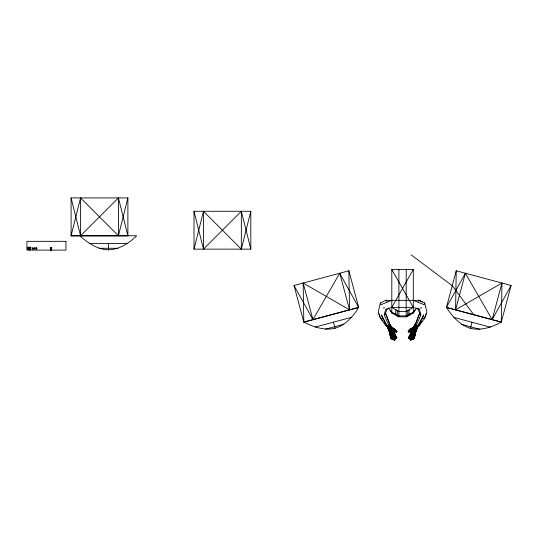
<?xml version="1.0" encoding="UTF-8"?>
<svg xmlns="http://www.w3.org/2000/svg" width="538" height="538" viewBox="0 0 538 538"><rect width="100%" height="100%" fill="white"/><g stroke="black" fill="none" stroke-linecap="round" stroke-linejoin="round"><path stroke-width="0.81" d="M50.962 248.886L50.707 249.175L50.774 248.744L51.144 249.107M50.962 249.047L50.733 248.744L51.231 248.926M386.909 301.912L386.681 300.359L386.129 300.137L380.366 302.981L378.214 312.08L380.648 318.657L386.499 326.431L388.752 325.698L393.352 330.54L396.573 331.986L396.856 331.018L394.361 328.725L391.899 327.36C387.004 326.64 390.776 335.894 390.776 338.267L391.395 338.039L391.408 335.752M406.197 269.498L406.197 316.835L409.095 315.288L406.197 316.835L398.907 316.835L397.205 315.92L397.306 310.594M50.693 249.619L51.211 249.592L51.083 249.962L50.659 249.538L51.211 249.592L50.78 250.049L50.673 249.403C50.68 250.916 50.606 248.912 51.211 249.592M511.1 285.49L492.156 319.619L465.377 273.237L446.432 307.366L501.302 322.067L501.954 283.035L455.578 309.814L456.231 270.789L511.1 285.49L501.302 322.067C491.927 327.265 481.18 330.836 470.42 328.355C459.748 325.107 452.297 316.425 446.432 307.366L456.231 270.789M409.082 309.841L409.001 315.342L413.298 313.042L415.37 309.498M410.998 330.514L411.16 331.61L410.292 333.984L408.335 337.709L408.779 338.456L411.483 334.421L416.257 329.7L416.298 328.099M50.76 249.208C50.888 248.321 50.505 249.706 51.224 248.812M413.695 334.233L413.709 338.039L414.327 338.267C414.334 335.894 418.107 326.64 413.204 327.36L410.743 328.725L408.248 331.018L408.537 331.986L411.752 330.54L416.351 325.698L418.604 326.431L424.462 318.657L426.89 312.08L424.738 302.981L418.974 300.137L418.43 300.372L418.194 301.912M415.161 333.217L417.723 326.6L415.087 334.111L412.72 334.871L412.39 339.639L411.886 339.162L412.438 334.771M50.693 247.931L51.157 247.883L50.673 248.529L50.606 247.978L51.164 247.971L50.982 249.955M419.929 312.8L415.43 324.158L416.237 325.376L418.255 326.371L415.699 330.473L414.327 338.267L413.971 334.333L414.428 334.394L417.037 327.817M416.425 328.536L414.28 338.167L413.971 334.333M50.727 247.998L51.224 248.428L50.78 247.883L50.673 248.529L51.157 247.883L51.224 248.428L50.666 248.435L51.211 248.334C50.485 248.838 50.538 247.588 51.157 247.883M50.969 249.403C50.646 251.004 51.218 248.825 50.949 249.74M50.693 250.002L51.157 250.049L51.224 249.504L51.07 250.049L51.137 249.504L50.673 249.403L51.056 249.403M412.72 334.871L412.39 339.639L413.036 339.377L414.031 334.609L416.325 329.606M391.872 331.926L395.538 338.247L396.324 338.456L396.768 337.709L394.818 333.984L393.95 331.61L394.105 330.514L396.573 331.986M50.787 249.424C50.471 250.298 51.413 249.975 50.68 249.74M408.335 337.709L409.041 337.985L411.039 334.253L411.873 329.989L410.743 328.725M414.892 334.3L414.28 338.167L414.428 334.394L413.803 334.401L412.875 339.283L412.39 339.639L413.036 339.377L414.912 330.641L422.545 318.462L423.662 314.898L410.259 339.989L410.01 339.552L411.476 334.414L415.491 328.436L416.351 325.698L415.141 324.333L415.84 324.38L417.125 325.833M410.01 339.552L410.541 340.09L412.639 334.844L414.912 330.641L415.699 330.473L413.803 334.838L412.888 339.411L411.886 339.162M418.604 326.431L420.097 323.869M30.787 247.251L30.316 249.141L28.42 247.251L27.949 249.141L29.382 249.847L30.787 249.141L30.787 247.251L27.949 247.251L27.949 249.141L30.787 249.148L30.316 247.251L28.42 249.141L27.949 247.251M71.09 235.779L80.559 197.91L118.427 235.779L127.889 197.91L71.09 197.91L71.09 235.779L136.699 235.779C128.992 243.223 119.53 249.457 108.501 249.847C97.344 249.471 87.909 243.015 79.9 235.779M194.003 249.141L203.472 211.273L241.34 249.141L250.809 211.273L194.003 211.273L194.003 249.141L250.809 249.141L250.809 211.273M392.666 334.771L393.224 339.162L392.713 339.639L389.404 330.473L386.849 326.371L388.866 325.376L384.233 314.918L385.618 309.444L391.805 307.366L413.298 307.366L419.485 309.444L420.871 314.918L416.237 325.376M412.585 334.824L411.24 339.868L410.541 340.09L411.059 339.774L412.585 334.824L413.258 334.945L414.912 330.641L418.255 326.371M455.578 309.814L465.377 273.237M470.42 328.355L472.048 322.275M492.156 319.619L501.954 283.035M413.91 331.388L411.24 339.868L410.286 339.653L411.752 334.515L410.696 339.781L413.473 332.013M413.803 334.838L412.525 339.364L413.258 334.945L410.292 333.984M410.259 339.989L411.435 337.555M412.639 334.844L411.086 339.868L410.541 340.09M50.639 248.226L50.949 248.193M426.13 313.735L424.462 318.657L422.545 318.462M415.43 324.158L419.62 313.244L417.932 308.832M413.231 331.926L409.573 338.247L409.041 337.985L411.435 331.717L414.838 327.494L415.349 324.878L413.48 327.46L411.019 328.826L408.369 331.543L408.813 332.094L411.752 330.54M384.233 314.918L385.49 313.244L387.172 308.832M424.738 302.981L424.065 304.676L413.298 300.372M415.706 327.138L416.351 325.698M414.287 310.91L413.298 313.042L413.298 269.498L391.805 269.498L391.805 313.042C401.187 317.481 393.924 316.64 396.029 309.841M414.052 338.167L414.287 337.676L414.69 337.904L414.616 333.836M414.327 338.267L415.087 334.111M411.119 335.039L409.573 338.247L408.779 338.456L408.618 337.817L410.568 334.085M412.74 332.531L409.573 338.247L408.503 338.355M413.48 327.46L415.141 324.333L413.204 327.36M51.339 248.697L51.251 249.235M411.086 335.026L408.779 338.456L409.438 338.16L411.644 334.481M413.298 269.498L391.805 307.366L398.907 311.529L406.197 311.529L413.298 307.366L391.805 269.498M294.004 285.49L312.948 319.619L339.727 273.237L358.671 307.366C353.157 316.552 345.631 325.019 335.08 328.254C324.206 330.776 313.419 326.983 303.809 322.067L294.004 285.49L348.873 270.789L358.671 307.366L303.809 322.067L303.15 283.035L349.532 309.814L348.873 270.789M394.179 339.35L381.449 314.898C384.246 323.795 392.074 330.446 393.863 339.868L394.569 340.09L395.094 339.552L393.634 334.414L395.739 338.187L396.324 338.456L396.493 337.817L393.352 330.54L393.534 329.276L394.361 328.725M392.363 332.531L395.672 338.16L396.324 338.456L393.621 334.421L388.846 329.7L390.265 327.494L389.963 324.333L389.263 324.38M388.866 325.376L389.673 324.158L389.499 323.378L385.901 314.253M50.834 248.334L51.083 247.971L50.619 248.072L50.969 248.529M393.224 339.162L392.713 339.639L392.229 339.283L391.301 334.401L390.023 334.111L388.779 329.606L389.835 328.113L388.725 327.198M420.972 322.672L421.853 321.482M411.039 334.253L415.491 328.436L414.838 327.494L411.019 328.826L408.873 331.374L408.093 331.442M388.241 307.992L391.805 312.477L398.907 315.887L406.197 315.887L413.298 312.477L416.863 307.992M415.464 328.779L417.555 326.317M50.996 248.072L51.137 248.428M50.902 249.659L50.666 249.498C52.045 249.336 50.068 249.988 50.922 250.049L50.996 249.504L50.673 249.874M390.689 336.136L390.817 337.676L390.42 337.904L391.395 338.039M71.09 197.91L80.559 235.779L118.427 197.91L127.889 235.779L127.889 197.91M194.003 211.273L203.472 249.141L241.34 211.273L250.809 249.141M390.023 334.111L387.38 326.6M387.407 326.579L389.404 330.473L390.675 334.394L391.301 334.401L392.074 339.377L392.713 339.639C390.575 336.042 390.319 330.265 387.4 326.492M412.115 339.539L413.036 339.377L414.031 334.609M51.211 248.334L50.821 248.529L50.78 247.883M411.281 330.621L409.075 332.06L408.369 331.543L409.102 331.764L414.838 327.494L408.873 331.374L408.248 331.018M32.596 248.953L33.363 248.953L33.363 248.005L32.596 248.005L32.596 248.953L36.819 248.005L36.819 248.953L36.053 248.953L36.053 248.005L36.819 248.005M51.043 248.435L50.787 247.971L51.164 247.971L50.606 247.978M388.328 328.926L389.835 328.113M395.094 339.552L394.569 340.09L393.863 339.868L391.193 331.388M407.959 315.9L407.838 315.1L413.298 312.477M391.805 300.372L381.045 304.676L380.366 302.981M393.95 331.61L389.613 328.436L388.752 325.698L389.754 324.878L391.624 327.46L394.085 328.826L396.735 331.543L396.291 332.094L393.829 330.621L396.029 332.06L397.017 331.442M396.856 331.018L396.029 332.06L390.265 327.494L394.085 328.826L396.735 331.543L396.002 331.764L393.231 329.989L396.23 331.374L393.534 329.276L390.265 327.494L393.668 331.717L394.065 334.253L396.069 337.985L396.768 337.709M394.818 333.984L392.31 334.898L391.079 334.609M393.46 334.481L395.538 338.247L396.607 338.355M303.829 322.154L358.698 307.454M315.174 327.07L351.724 317.272M325.53 329.195L343.816 324.293M50.693 248.314L51.13 248.334M390.541 337.777L390.776 338.267L389.404 330.473L390.191 330.641L392.215 339.411L392.942 339.263L392.39 334.871L391.846 334.945L390.191 330.641L386.849 326.371M382.558 318.462L380.648 318.657L378.974 313.735M383.258 307.978L384.811 307.87M71.09 235.873L127.889 235.873M89.584 243.553L127.425 243.553M33.363 248.166L32.852 248.166L32.852 248.791L33.363 248.791M36.053 248.166L36.564 248.166L36.564 248.791L36.053 248.791M99.032 248.287L117.97 248.287M50.552 248.529L51.399 248.529M28.433 249.531L30.323 249.531M28.904 249.766L29.852 249.766M385.685 300.359L419.425 300.359M50.848 249.504L51.13 249.592M420.292 307.87L421.846 307.978M446.405 307.454L501.275 322.154M453.776 317.38L490.326 327.171M461.685 324.401L479.97 329.296M411.16 331.61L415.491 328.436L416.257 329.7M411.476 334.414L412.209 334.683M410.783 339.673C412.7 338.362 412.76 332.867 414.912 330.641L414.415 330.009M51.157 250.049L50.767 249.861M391.805 312.477L397.266 315.1M397.145 315.9L398.907 316.835L398.907 269.498M394.32 339.673L394.845 339.989M36.053 248.475L36.819 248.953M32.596 248.005L33.363 248.475M419.586 300.372L422.222 302.275M392.989 339.539L392.074 339.377L391.301 334.838M411.146 254.851L452.229 285.718L473.844 314.804M418.43 308.402L419.485 309.444M387.548 326.317L389.64 328.779M394.065 334.253L389.613 328.436L393.621 334.421M380.272 317.561L382.753 320.83M419.62 313.244L420.871 314.918M384.132 322.672L385.887 325.06M50.834 249.592L51.083 249.962M391.899 327.36L389.963 324.333L391.624 327.46M390.568 310.917L391.805 313.042L390.817 310.91M390.191 330.641L394.569 340.09L393.863 339.868L392.518 334.824L391.846 334.945L392.579 339.364L392.39 334.871M393.681 334.401L395.538 338.247L396.069 337.985L394.536 334.085M390.817 337.676L391.059 338.167M391.637 332.013L394.415 339.781L394.818 339.653L393.352 334.515L394.415 339.781L394.018 339.868L392.464 334.844L394.045 339.774M389.398 327.138L388.752 325.698L388.846 329.7M385.49 313.244L389.673 324.158M388.779 329.606L390.211 334.3L390.42 337.904L390.211 333.937L390.534 338.066L391.119 338.146L391.133 334.333L390.83 338.167L390.675 334.394M339.727 273.237L349.532 309.814M333.452 322.168L335.08 328.254M303.15 283.035L312.948 319.619M386.331 325.651L386.499 326.431M407.797 310.594L407.838 315.1M241.34 211.273L241.34 249.141M203.472 211.273L203.472 249.141M118.427 197.91L118.427 235.779M108.501 243.553L108.501 249.847M80.559 197.91L80.559 235.779M51.366 250.15L51.366 247.783L50.881 247.783L50.881 250.15M34.856 248.173L34.472 248.139M34.856 248.758L34.472 248.791M34.788 248.139L34.788 248.791M34.546 248.173L34.546 248.758M30.316 247.251L30.316 249.141M28.42 247.251L28.42 249.141M409.102 331.764L411.873 329.989L408.873 331.374L409.102 331.764M65.939 241.34L26.9 241.34L26.9 250.116L65.939 250.116L65.939 241.34M35.407 248.139L33.921 248.173L33.921 248.758L35.407 248.791L35.407 248.139"/></g></svg>
